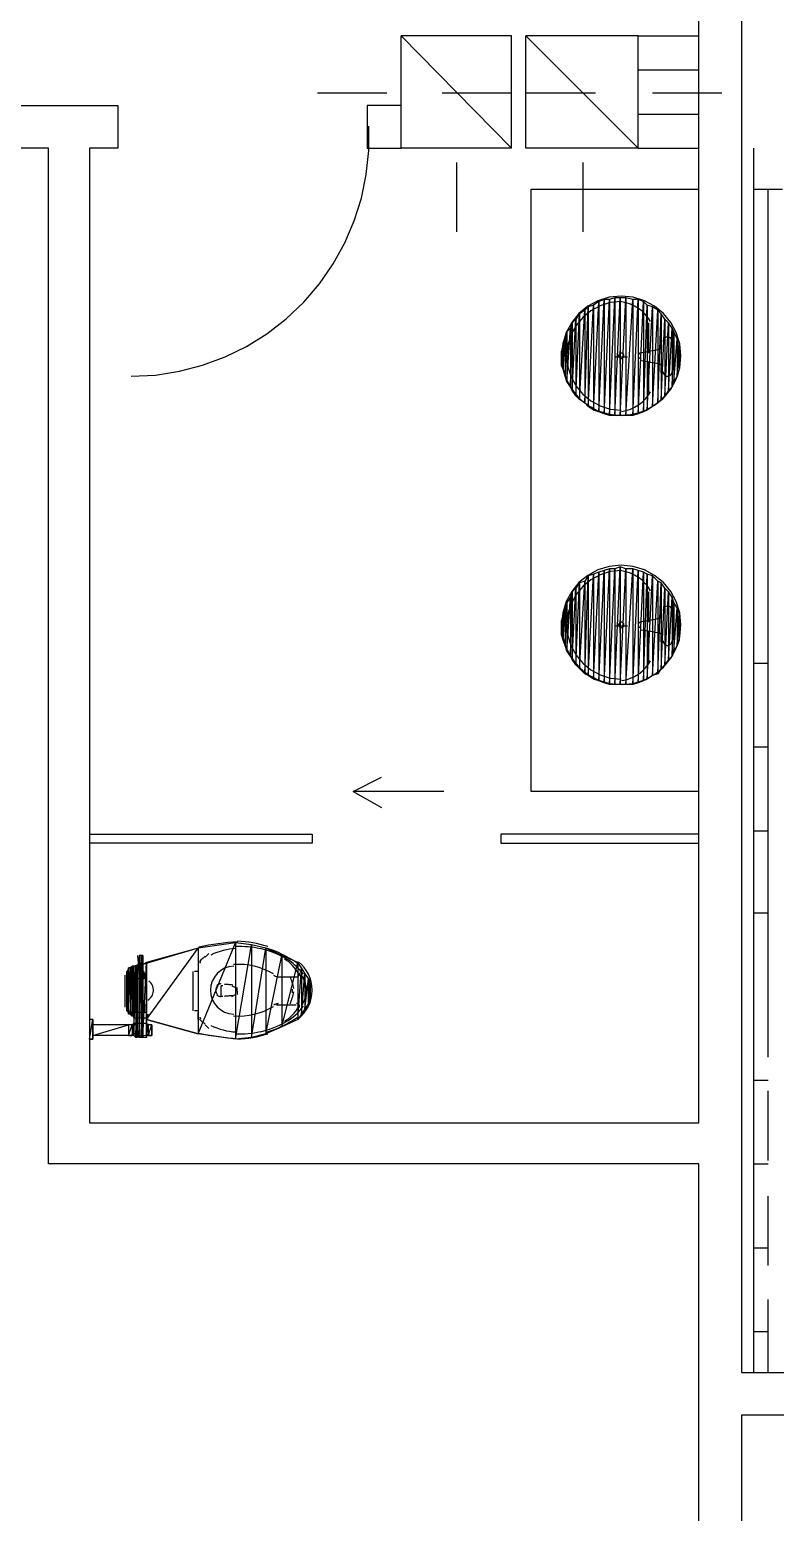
# Model space of a CAD drawing. Header units: metres. Extents: x 0 to 61, y 0 to 90.7.
# Drawn here: x 30.507 to 32.557, y 69.519 to 73.594 of the extents above; entities that cross this region are included whole.
import ezdxf

# ---------------------------------------------------------------- set-up
doc = ezdxf.new("R2010")
doc.units = ezdxf.units.M
doc.layers.add('MURO_REAL', color=7, linetype='Continuous')
doc.layers.add('PUERTA_REAL', color=7, linetype='Continuous')

msp = doc.modelspace()

# ---------------------------------------------------------------- linework, layer by layer
at = {"layer": 'MURO_REAL'}
for p, q in [((32.3461, 70.5894), (32.3461, 73.6849)), ((32.4637, 73.6849), (32.4637, 69.9037)), ((31.8318, 73.5771), (31.5282, 73.5771)), ((31.5282, 73.5771), (31.8318, 73.2686)), ((31.5282, 73.5771), (31.8318, 73.2686)), ((31.5282, 73.2686), (31.5282, 73.5771)), ((31.8318, 73.2686), (31.8318, 73.5771)), ((32.1796, 73.5771), (31.871, 73.5771)), ((31.871, 73.5771), (32.1796, 73.2686)), ((31.871, 73.5771), (32.1796, 73.2686)), ((31.871, 73.2686), (31.871, 73.5771)), ((32.1796, 73.5771), (32.3461, 73.5771)), ((32.1796, 73.2686), (32.1796, 73.5771)), ((32.1796, 73.4841), (32.3461, 73.4841)), ((31.298, 73.4204), (31.489, 73.4204)), ((31.6408, 73.4204), (31.8318, 73.4204)), ((31.68, 73.4204), (31.68, 73.4204)), ((31.68, 73.4204), (31.68, 73.4204)), ((31.871, 73.4204), (32.062, 73.4204)), ((32.0278, 73.4204), (32.0278, 73.4204)), ((32.0278, 73.4204), (32.0278, 73.4204)), ((32.2188, 73.4204), (32.4098, 73.4204)), ((30.48, 73.3861), (30.7494, 73.3861)), ((30.7494, 73.3861), (30.7494, 73.2686)), ((31.5282, 73.3861), (31.4351, 73.3861)), ((31.4351, 73.3861), (31.4351, 73.2686)), ((32.1796, 73.3616), (32.3461, 73.3616)), ((30.5584, 73.2686), (30.48, 73.2686)), ((30.5584, 70.4767), (30.5584, 73.2686)), ((30.7494, 73.2686), (30.671, 73.2686)), ((30.671, 73.2686), (30.671, 70.5894)), ((31.4351, 73.2686), (31.5282, 73.2686)), ((31.8318, 73.2686), (31.5282, 73.2686)), ((32.1796, 73.2686), (31.871, 73.2686)), ((32.1796, 73.2686), (32.3461, 73.2686)), ((32.1796, 73.2686), (32.3461, 73.2686)), ((32.498, 69.9037), (32.498, 73.2686)), ((31.68, 73.2294), (31.68, 73.0384)), ((32.0278, 73.2294), (32.0278, 73.0384)), ((31.8857, 71.5004), (31.8857, 73.1559)), ((31.8857, 73.1559), (32.3461, 73.1559)), ((31.8857, 71.5004), (31.8857, 73.1559)), ((31.8857, 73.1559), (32.3461, 73.1559)), ((32.498, 73.1559), (32.5371, 73.1559)), ((32.498, 73.1559), (32.5371, 73.1559)), ((32.5371, 70.9714), (32.5371, 73.1559)), ((32.5371, 73.1559), (32.5763, 73.1559)), ((32.5371, 73.1559), (32.5763, 73.1559)), ((32.018, 72.578), (32.0327, 72.8229)), ((32.0327, 72.8229), (32.018, 72.8131)), ((32.018, 72.578), (32.0327, 72.8229)), ((32.0327, 72.5682), (32.0424, 72.8326)), ((32.0424, 72.8326), (32.0327, 72.8229)), ((32.0327, 72.5682), (32.0424, 72.8326)), ((32.0327, 72.8229), (32.0327, 72.5682)), ((32.0327, 72.8229), (32.0327, 72.5682)), ((32.0424, 72.5584), (32.0571, 72.8375)), ((32.0571, 72.8375), (32.0424, 72.8326)), ((32.0424, 72.5584), (32.0571, 72.8375)), ((32.0424, 72.8326), (32.0424, 72.5584)), ((32.0424, 72.8326), (32.0424, 72.5584)), ((32.0571, 72.5486), (32.0718, 72.8473)), ((32.0718, 72.8473), (32.0571, 72.8375)), ((32.0571, 72.5486), (32.0718, 72.8473)), ((32.0571, 72.8375), (32.0571, 72.5486)), ((32.0571, 72.8375), (32.0571, 72.5486)), ((32.0718, 72.5437), (32.0865, 72.8522)), ((32.0865, 72.8522), (32.0718, 72.8473)), ((32.0718, 72.5437), (32.0865, 72.8522)), ((32.0718, 72.8473), (32.0718, 72.5437)), ((32.0718, 72.8473), (32.0718, 72.5437)), ((32.0865, 72.8522), (32.0865, 72.5388)), ((32.0865, 72.8522), (32.0865, 72.5388)), ((32.0865, 72.5388), (32.1012, 72.8522)), ((32.1012, 72.8522), (32.0865, 72.8522)), ((32.0865, 72.5388), (32.1012, 72.8522)), ((32.1012, 72.5339), (32.1159, 72.8571)), ((32.1159, 72.8571), (32.1012, 72.8522)), ((32.1012, 72.5339), (32.1159, 72.8571)), ((32.1012, 72.8522), (32.1012, 72.5339)), ((32.1012, 72.8522), (32.1012, 72.5339)), ((32.1159, 72.8571), (32.1159, 72.5339)), ((32.1159, 72.8571), (32.1159, 72.5339)), ((32.1159, 72.5339), (32.1306, 72.8571)), ((32.1306, 72.8571), (32.1159, 72.8571)), ((32.1159, 72.5339), (32.1306, 72.8571)), ((32.1306, 72.8571), (32.1306, 72.5339)), ((32.1306, 72.8571), (32.1306, 72.5339)), ((32.1306, 72.5339), (32.1453, 72.8571)), ((32.1453, 72.8571), (32.1306, 72.8571)), ((32.1306, 72.5339), (32.1453, 72.8571)), ((32.1453, 72.8571), (32.1453, 72.5339)), ((32.1453, 72.8571), (32.1453, 72.5339)), ((32.1649, 72.8522), (32.1453, 72.8571)), ((32.1453, 72.5339), (32.1649, 72.8522)), ((32.1453, 72.5339), (32.1649, 72.8522)), ((32.1649, 72.8522), (32.1649, 72.5339)), ((32.1649, 72.8522), (32.1649, 72.5339)), ((32.1649, 72.5339), (32.1796, 72.8522)), ((32.1796, 72.8522), (32.1649, 72.8522)), ((32.1649, 72.5339), (32.1796, 72.8522)), ((32.1796, 72.8522), (32.1796, 72.5388)), ((32.1796, 72.8522), (32.1796, 72.5388)), ((32.1943, 72.8473), (32.1796, 72.8522)), ((32.1796, 72.5388), (32.1943, 72.8473)), ((32.1796, 72.5388), (32.1943, 72.8473)), ((32.1943, 72.8473), (32.1943, 72.5437)), ((32.1943, 72.8473), (32.1943, 72.5437)), ((32.2041, 72.8375), (32.1943, 72.8473)), ((32.1943, 72.5437), (32.2041, 72.8375)), ((32.1943, 72.5437), (32.2041, 72.8375)), ((32.2041, 72.8375), (32.2041, 72.5486)), ((32.2041, 72.8375), (32.2041, 72.5486)), ((32.2188, 72.8326), (32.2041, 72.8375)), ((32.2041, 72.5486), (32.2188, 72.8326)), ((32.2041, 72.5486), (32.2188, 72.8326)), ((32.2188, 72.8326), (32.2188, 72.5584)), ((32.2188, 72.8326), (32.2188, 72.5584)), ((32.2335, 72.8229), (32.2188, 72.8326)), ((32.2188, 72.5584), (32.2335, 72.8229)), ((32.2188, 72.5584), (32.2335, 72.8229)), ((32.2335, 72.8229), (32.2335, 72.5682)), ((32.2335, 72.8229), (32.2335, 72.5682)), ((32.2433, 72.8131), (32.2335, 72.8229)), ((31.9935, 72.6122), (31.9984, 72.7886)), ((31.9984, 72.7886), (31.9935, 72.7739)), ((31.9935, 72.6122), (31.9984, 72.7886)), ((31.9984, 72.6024), (32.0082, 72.7984)), ((32.0082, 72.7984), (31.9984, 72.7886)), ((31.9984, 72.6024), (32.0082, 72.7984)), ((31.9984, 72.7886), (31.9984, 72.6024)), ((31.9984, 72.7886), (31.9984, 72.6024)), ((32.0082, 72.5878), (32.018, 72.8131)), ((32.018, 72.8131), (32.0082, 72.7984)), ((32.0082, 72.5878), (32.018, 72.8131)), ((32.0082, 72.7984), (32.0082, 72.5878)), ((32.0082, 72.7984), (32.0082, 72.5878)), ((32.018, 72.8131), (32.018, 72.578)), ((32.018, 72.8131), (32.018, 72.578)), ((32.209, 72.7053), (32.209, 72.7886)), ((32.2335, 72.5682), (32.2433, 72.8131)), ((32.2335, 72.5682), (32.2433, 72.8131)), ((32.2433, 72.8131), (32.2433, 72.578)), ((32.2433, 72.8131), (32.2433, 72.578)), ((32.2531, 72.7984), (32.2433, 72.8131)), ((32.2433, 72.578), (32.2531, 72.7984)), ((32.2433, 72.578), (32.2531, 72.7984)), ((32.2531, 72.7984), (32.2531, 72.5878)), ((32.2531, 72.7984), (32.2531, 72.5878)), ((32.2629, 72.7886), (32.2531, 72.7984)), ((32.2531, 72.5878), (32.2629, 72.7886)), ((32.2531, 72.5878), (32.2629, 72.7886)), ((32.2629, 72.7886), (32.2629, 72.6024)), ((32.2629, 72.7886), (32.2629, 72.6024)), ((32.2727, 72.7739), (32.2629, 72.7886)), ((31.9739, 72.6612), (31.9788, 72.7445)), ((31.9788, 72.7445), (31.9739, 72.7347)), ((31.9739, 72.6612), (31.9788, 72.7445)), ((31.9788, 72.6416), (31.9837, 72.7641)), ((31.9837, 72.7641), (31.9788, 72.7445)), ((31.9788, 72.6416), (31.9837, 72.7641)), ((31.9788, 72.7445), (31.9788, 72.6416)), ((31.9788, 72.7445), (31.9788, 72.6416)), ((31.9837, 72.6269), (31.9935, 72.7739)), ((31.9935, 72.7739), (31.9837, 72.7641)), ((31.9837, 72.6269), (31.9935, 72.7739)), ((31.9837, 72.7641), (31.9837, 72.6269)), ((31.9837, 72.7641), (31.9837, 72.6269)), ((31.9935, 72.7739), (31.9935, 72.6122)), ((31.9935, 72.7739), (31.9935, 72.6122)), ((32.2629, 72.6024), (32.2727, 72.7739)), ((32.2629, 72.6024), (32.2727, 72.7739)), ((32.2727, 72.7739), (32.2727, 72.6122)), ((32.2727, 72.7739), (32.2727, 72.6122)), ((32.2775, 72.7641), (32.2727, 72.7739)), ((32.2727, 72.6122), (32.2775, 72.7641)), ((32.2727, 72.6122), (32.2775, 72.7641)), ((32.2775, 72.7641), (32.2775, 72.6269)), ((32.2775, 72.7641), (32.2775, 72.6269)), ((32.2873, 72.7445), (32.2775, 72.7641)), ((32.2775, 72.6269), (32.2873, 72.7445)), ((32.2775, 72.6269), (32.2873, 72.7445)), ((32.2873, 72.7445), (32.2873, 72.6416)), ((32.2873, 72.7445), (32.2873, 72.6416)), ((32.2922, 72.7347), (32.2873, 72.7445)), ((31.969, 72.671), (31.9739, 72.7347)), ((31.9739, 72.7347), (31.969, 72.7102)), ((31.969, 72.671), (31.9739, 72.7347)), ((31.969, 72.7004), (31.969, 72.7102)), ((31.969, 72.7102), (31.969, 72.671)), ((31.969, 72.7102), (31.969, 72.671)), ((31.969, 72.671), (31.969, 72.7004)), ((31.9739, 72.7347), (31.9739, 72.6612)), ((31.9739, 72.7347), (31.9739, 72.6612)), ((32.1306, 72.6759), (32.1306, 72.7102)), ((32.2433, 72.72), (32.2433, 72.7347)), ((32.2873, 72.6416), (32.2922, 72.7347)), ((32.2873, 72.6416), (32.2922, 72.7347)), ((32.2922, 72.7347), (32.2922, 72.6612)), ((32.2922, 72.6612), (32.2922, 72.7347)), ((32.2922, 72.7347), (32.2922, 72.7102)), ((32.2922, 72.671), (32.2922, 72.7102)), ((32.2922, 72.7102), (32.2922, 72.6612)), ((32.2922, 72.671), (32.2922, 72.7102)), ((32.2922, 72.7102), (32.2922, 72.7004)), ((32.2922, 72.7102), (32.2922, 72.6612)), ((32.2922, 72.7004), (32.2922, 72.671)), ((31.9739, 72.6612), (31.969, 72.671)), ((31.9788, 72.6416), (31.9739, 72.6612)), ((32.1159, 72.6955), (32.1502, 72.6955)), ((32.209, 72.5975), (32.209, 72.6808)), ((32.2433, 72.6514), (32.2433, 72.6661)), ((32.2922, 72.6612), (32.2873, 72.6416)), ((32.2922, 72.6955), (32.2922, 72.6955)), ((32.2922, 72.6612), (32.2922, 72.671)), ((31.9837, 72.6269), (31.9788, 72.6416)), ((31.9935, 72.6122), (31.9837, 72.6269)), ((32.2775, 72.6269), (32.2727, 72.6122)), ((32.2873, 72.6416), (32.2775, 72.6269)), ((31.9984, 72.6024), (31.9935, 72.6122)), ((32.0082, 72.5878), (31.9984, 72.6024)), ((32.018, 72.578), (32.0082, 72.5878)), ((32.0327, 72.5682), (32.018, 72.578)), ((32.2433, 72.578), (32.2335, 72.5682)), ((32.2531, 72.5878), (32.2433, 72.578)), ((32.2629, 72.6024), (32.2531, 72.5878)), ((32.2727, 72.6122), (32.2629, 72.6024)), ((32.0424, 72.5584), (32.0327, 72.5682)), ((32.0571, 72.5486), (32.0424, 72.5584)), ((32.0718, 72.5437), (32.0571, 72.5486)), ((32.0865, 72.5388), (32.0718, 72.5437)), ((32.1012, 72.5339), (32.0865, 72.5388)), ((32.1796, 72.5388), (32.1649, 72.5339)), ((32.1943, 72.5437), (32.1796, 72.5388)), ((32.2041, 72.5486), (32.1943, 72.5437)), ((32.2188, 72.5584), (32.2041, 72.5486)), ((32.2335, 72.5682), (32.2188, 72.5584)), ((32.1159, 72.5339), (32.1012, 72.5339)), ((32.1306, 72.5339), (32.1159, 72.5339)), ((32.1453, 72.5339), (32.1306, 72.5339)), ((32.1649, 72.5339), (32.1453, 72.5339)), ((32.0327, 71.8237), (32.0424, 72.0931)), ((32.0424, 72.0931), (32.0327, 72.0784)), ((32.0327, 71.8237), (32.0424, 72.0931)), ((32.0424, 71.8188), (32.0571, 72.098)), ((32.0571, 72.098), (32.0424, 72.0931)), ((32.0424, 71.8188), (32.0571, 72.098)), ((32.0424, 72.0931), (32.0424, 71.8188)), ((32.0424, 72.0931), (32.0424, 71.8188)), ((32.0571, 71.809), (32.0718, 72.1029)), ((32.0718, 72.1029), (32.0571, 72.098)), ((32.0571, 71.809), (32.0718, 72.1029)), ((32.0571, 72.098), (32.0571, 71.809)), ((32.0571, 72.098), (32.0571, 71.809)), ((32.0718, 71.8041), (32.0865, 72.1078)), ((32.0865, 72.1078), (32.0718, 72.1029)), ((32.0718, 71.8041), (32.0865, 72.1078)), ((32.0718, 72.1029), (32.0718, 71.8041)), ((32.0718, 72.1029), (32.0718, 71.8041)), ((32.0865, 71.7992), (32.1012, 72.1126)), ((32.1012, 72.1126), (32.0865, 72.1078)), ((32.0865, 71.7992), (32.1012, 72.1126)), ((32.0865, 72.1078), (32.0865, 71.7992)), ((32.0865, 72.1078), (32.0865, 71.7992)), ((32.1012, 72.1126), (32.1012, 71.7943)), ((32.1012, 72.1126), (32.1012, 71.7943)), ((32.1012, 71.7943), (32.1159, 72.1126)), ((32.1159, 72.1126), (32.1012, 72.1126)), ((32.1012, 71.7943), (32.1159, 72.1126)), ((32.1159, 71.7943), (32.1306, 72.1175)), ((32.1306, 72.1175), (32.1159, 72.1126)), ((32.1159, 71.7943), (32.1306, 72.1175)), ((32.1159, 72.1126), (32.1159, 71.7943)), ((32.1159, 72.1126), (32.1159, 71.7943)), ((32.1306, 72.1175), (32.1306, 71.7943)), ((32.1306, 72.1175), (32.1306, 71.7943)), ((32.1453, 72.1126), (32.1306, 72.1175)), ((32.1306, 71.7943), (32.1453, 72.1126)), ((32.1306, 71.7943), (32.1453, 72.1126)), ((32.1453, 72.1126), (32.1453, 71.7943)), ((32.1453, 72.1126), (32.1453, 71.7943)), ((32.1453, 71.7943), (32.1649, 72.1126)), ((32.1649, 72.1126), (32.1453, 72.1126)), ((32.1453, 71.7943), (32.1649, 72.1126)), ((32.1649, 72.1126), (32.1649, 71.7943)), ((32.1649, 72.1126), (32.1649, 71.7943)), ((32.1796, 72.1078), (32.1649, 72.1126)), ((32.1649, 71.7943), (32.1796, 72.1078)), ((32.1649, 71.7943), (32.1796, 72.1078)), ((32.1796, 72.1078), (32.1796, 71.7992)), ((32.1796, 72.1078), (32.1796, 71.7992)), ((32.1943, 72.1029), (32.1796, 72.1078)), ((32.1796, 71.7992), (32.1943, 72.1029)), ((32.1796, 71.7992), (32.1943, 72.1029)), ((32.1943, 72.1029), (32.1943, 71.8041)), ((32.1943, 72.1029), (32.1943, 71.8041)), ((32.2041, 72.098), (32.1943, 72.1029)), ((32.1943, 71.8041), (32.2041, 72.098)), ((32.1943, 71.8041), (32.2041, 72.098)), ((32.2041, 72.098), (32.2041, 71.809)), ((32.2041, 72.098), (32.2041, 71.809)), ((32.2188, 72.0931), (32.2041, 72.098)), ((32.2041, 71.809), (32.2188, 72.0931)), ((32.2041, 71.809), (32.2188, 72.0931)), ((32.2188, 72.0931), (32.2188, 71.8188)), ((32.2188, 72.0931), (32.2188, 71.8188)), ((32.2335, 72.0784), (32.2188, 72.0931)), ((31.9935, 71.8726), (31.9984, 72.049)), ((31.9984, 72.049), (31.9935, 72.0343)), ((31.9935, 71.8726), (31.9984, 72.049)), ((31.9984, 71.8629), (32.0082, 72.0588)), ((32.0082, 72.0588), (31.9984, 72.049)), ((31.9984, 71.8629), (32.0082, 72.0588)), ((31.9984, 72.049), (31.9984, 71.8629)), ((31.9984, 72.049), (31.9984, 71.8629)), ((32.0082, 71.8482), (32.018, 72.0735)), ((32.018, 72.0735), (32.0082, 72.0588)), ((32.0082, 71.8482), (32.018, 72.0735)), ((32.0082, 72.0588), (32.0082, 71.8482)), ((32.0082, 72.0588), (32.0082, 71.8482)), ((32.018, 71.8384), (32.0327, 72.0784)), ((32.0327, 72.0784), (32.018, 72.0735)), ((32.018, 71.8384), (32.0327, 72.0784)), ((32.018, 72.0735), (32.018, 71.8384)), ((32.018, 72.0735), (32.018, 71.8384)), ((32.0327, 72.0784), (32.0327, 71.8237)), ((32.0327, 72.0784), (32.0327, 71.8237)), ((32.209, 71.9657), (32.209, 72.049)), ((32.2188, 71.8188), (32.2335, 72.0784)), ((32.2188, 71.8188), (32.2335, 72.0784)), ((32.2335, 72.0784), (32.2335, 71.8237)), ((32.2335, 72.0784), (32.2335, 71.8237)), ((32.2433, 72.0735), (32.2335, 72.0784)), ((32.2335, 71.8237), (32.2433, 72.0735)), ((32.2335, 71.8237), (32.2433, 72.0735)), ((32.2433, 72.0735), (32.2433, 71.8384)), ((32.2433, 72.0735), (32.2433, 71.8384)), ((32.2531, 72.0588), (32.2433, 72.0735)), ((32.2433, 71.8384), (32.2531, 72.0588)), ((32.2433, 71.8384), (32.2531, 72.0588)), ((32.2531, 72.0588), (32.2531, 71.8482)), ((32.2531, 72.0588), (32.2531, 71.8482)), ((32.2629, 72.049), (32.2531, 72.0588)), ((32.2531, 71.8482), (32.2629, 72.049)), ((32.2531, 71.8482), (32.2629, 72.049)), ((32.2629, 72.049), (32.2629, 71.8629)), ((32.2629, 72.049), (32.2629, 71.8629)), ((32.2727, 72.0343), (32.2629, 72.049)), ((31.9788, 71.902), (31.9837, 72.0196)), ((31.9837, 72.0196), (31.9788, 72.0049)), ((31.9788, 71.902), (31.9837, 72.0196)), ((31.9837, 71.8873), (31.9935, 72.0343)), ((31.9935, 72.0343), (31.9837, 72.0196)), ((31.9837, 71.8873), (31.9935, 72.0343)), ((31.9837, 72.0196), (31.9837, 71.8873)), ((31.9837, 72.0196), (31.9837, 71.8873)), ((31.9935, 72.0343), (31.9935, 71.8726)), ((31.9935, 72.0343), (31.9935, 71.8726)), ((32.2629, 71.8629), (32.2727, 72.0343)), ((32.2629, 71.8629), (32.2727, 72.0343)), ((32.2727, 72.0343), (32.2727, 71.8726)), ((32.2727, 72.0343), (32.2727, 71.8726)), ((32.2775, 72.0196), (32.2727, 72.0343)), ((32.2727, 71.8726), (32.2775, 72.0196)), ((32.2727, 71.8726), (32.2775, 72.0196)), ((32.2775, 72.0196), (32.2775, 71.8873)), ((32.2775, 72.0196), (32.2775, 71.8873)), ((32.2873, 72.0049), (32.2775, 72.0196)), ((31.969, 71.9314), (31.9739, 71.9902)), ((31.9739, 71.9902), (31.969, 71.9706)), ((31.969, 71.9314), (31.9739, 71.9902)), ((31.969, 71.9608), (31.969, 71.9706)), ((31.969, 71.9706), (31.969, 71.9314)), ((31.969, 71.9706), (31.969, 71.9314)), ((31.9739, 71.9167), (31.9788, 72.0049)), ((31.9788, 72.0049), (31.9739, 71.9902)), ((31.9739, 71.9167), (31.9788, 72.0049)), ((31.9739, 71.9902), (31.9739, 71.9167)), ((31.9739, 71.9902), (31.9739, 71.9167)), ((31.9788, 72.0049), (31.9788, 71.902)), ((31.9788, 72.0049), (31.9788, 71.902)), ((32.1306, 71.9363), (32.1306, 71.9706)), ((32.2433, 71.9804), (32.2433, 71.9951)), ((32.2775, 71.8873), (32.2873, 72.0049)), ((32.2775, 71.8873), (32.2873, 72.0049)), ((32.2873, 72.0049), (32.2873, 71.902)), ((32.2873, 72.0049), (32.2873, 71.902)), ((32.2922, 71.9902), (32.2873, 72.0049)), ((32.2873, 71.902), (32.2922, 71.9902)), ((32.2873, 71.902), (32.2922, 71.9902)), ((32.2922, 71.9902), (32.2922, 71.9167)), ((32.2922, 71.9167), (32.2922, 71.9902)), ((32.2922, 71.9902), (32.2922, 71.9706)), ((32.2922, 71.9314), (32.2922, 71.9706)), ((32.2922, 71.9706), (32.2922, 71.9167)), ((32.2922, 71.9314), (32.2922, 71.9706)), ((32.2922, 71.9706), (32.2922, 71.9608)), ((32.2922, 71.9706), (32.2922, 71.9167)), ((31.969, 71.9314), (31.969, 71.9608)), ((31.9739, 71.9167), (31.969, 71.9314)), ((32.1159, 71.9559), (32.1502, 71.9559)), ((32.209, 71.858), (32.209, 71.9412)), ((32.2433, 71.9118), (32.2433, 71.9265)), ((32.2922, 71.9608), (32.2922, 71.9314)), ((32.2922, 71.9559), (32.2922, 71.9559)), ((32.2922, 71.9167), (32.2922, 71.9314)), ((31.9788, 71.902), (31.9739, 71.9167)), ((31.9837, 71.8873), (31.9788, 71.902)), ((31.9935, 71.8726), (31.9837, 71.8873)), ((32.2775, 71.8873), (32.2727, 71.8726)), ((32.2873, 71.902), (32.2775, 71.8873)), ((32.2922, 71.9167), (32.2873, 71.902)), ((31.9984, 71.8629), (31.9935, 71.8726)), ((32.0082, 71.8482), (31.9984, 71.8629)), ((32.018, 71.8384), (32.0082, 71.8482)), ((32.2531, 71.8482), (32.2433, 71.8384)), ((32.2629, 71.8629), (32.2531, 71.8482)), ((32.2727, 71.8726), (32.2629, 71.8629)), ((32.498, 71.8531), (32.5371, 71.8531)), ((32.498, 71.8531), (32.5371, 71.8531)), ((32.0327, 71.8237), (32.018, 71.8384)), ((32.0424, 71.8188), (32.0327, 71.8237)), ((32.0571, 71.809), (32.0424, 71.8188)), ((32.0718, 71.8041), (32.0571, 71.809)), ((32.0865, 71.7992), (32.0718, 71.8041)), ((32.1943, 71.8041), (32.1796, 71.7992)), ((32.2041, 71.809), (32.1943, 71.8041)), ((32.2188, 71.8188), (32.2041, 71.809)), ((32.2335, 71.8237), (32.2188, 71.8188)), ((32.2433, 71.8384), (32.2335, 71.8237)), ((32.1012, 71.7943), (32.0865, 71.7992)), ((32.1159, 71.7943), (32.1012, 71.7943)), ((32.1306, 71.7943), (32.1159, 71.7943)), ((32.1453, 71.7943), (32.1306, 71.7943)), ((32.1649, 71.7943), (32.1453, 71.7943)), ((32.1796, 71.7992), (32.1649, 71.7943)), ((32.498, 71.6229), (32.5371, 71.6229)), ((32.498, 71.6229), (32.5371, 71.6229)), ((31.3959, 71.5004), (31.4743, 71.5396)), ((31.6457, 71.5004), (31.3959, 71.5004)), ((31.3959, 71.5004), (31.4743, 71.4563)), ((32.3461, 71.5004), (31.8857, 71.5004)), ((32.3461, 71.5004), (31.8857, 71.5004)), ((30.671, 71.3829), (31.2833, 71.3829)), ((31.2833, 71.3584), (30.671, 71.3584)), ((31.2833, 71.3829), (31.2833, 71.3584)), ((32.3461, 71.3829), (31.8024, 71.3829)), ((31.8024, 71.3829), (31.8024, 71.3584)), ((31.8024, 71.3584), (32.3461, 71.3584)), ((32.498, 71.3926), (32.5371, 71.3926)), ((32.498, 71.3926), (32.5371, 71.3926)), ((32.498, 71.1673), (32.5371, 71.1673)), ((32.498, 71.1673), (32.5371, 71.1673)), ((30.9698, 70.8343), (31.0727, 71.0841)), ((31.0727, 71.0841), (30.9698, 71.0694)), ((30.9698, 70.8343), (31.0727, 71.0841)), ((31.0727, 71.0841), (31.0727, 70.8196)), ((31.0727, 71.0841), (31.0727, 70.8196)), ((31.1167, 71.0792), (31.0727, 71.0841)), ((31.0727, 70.8196), (31.1167, 71.0792)), ((31.0727, 70.8196), (31.1167, 71.0792)), ((31.1167, 71.0792), (31.1167, 70.8245)), ((31.1167, 71.0792), (31.1167, 70.8245)), ((31.1559, 71.0694), (31.1167, 71.0792)), ((30.8033, 71.0498), (30.8082, 71.0008)), ((30.8082, 71.0498), (30.8082, 70.8245)), ((30.8082, 70.8245), (30.8131, 71.0498)), ((30.8131, 71.0498), (30.8082, 71.0498)), ((30.8082, 70.8245), (30.8131, 71.0498)), ((30.818, 71.0498), (30.8082, 71.0498)), ((30.8131, 71.0498), (30.8131, 70.8245)), ((30.8131, 71.0498), (30.8131, 70.8245)), ((30.8131, 70.8245), (30.818, 71.0498)), ((30.818, 71.0498), (30.8131, 71.0498)), ((30.8131, 70.8245), (30.818, 71.0498)), ((30.9698, 71.0694), (30.818, 71.0253)), ((30.818, 71.0498), (30.818, 70.8245)), ((30.818, 71.0008), (30.818, 71.0498)), ((30.818, 70.8245), (30.8278, 71.0302)), ((30.8278, 71.0302), (30.818, 71.0253)), ((30.818, 70.8245), (30.8278, 71.0302)), ((30.8278, 70.8735), (30.9698, 71.0694)), ((30.9698, 71.0694), (30.8278, 71.0302)), ((30.8278, 70.8735), (30.9698, 71.0694)), ((30.8278, 71.0302), (30.8278, 70.8245)), ((30.8278, 71.0302), (30.8278, 70.8245)), ((30.8278, 70.8294), (30.8278, 71.0302)), ((30.8278, 70.8245), (30.8278, 71.0302)), ((30.8278, 71.0302), (30.8278, 70.8245)), ((30.8278, 71.0302), (30.8278, 70.8735)), ((30.9698, 71.0694), (30.9698, 70.8343)), ((30.9698, 71.0694), (30.9698, 70.8343)), ((30.9698, 71.0302), (30.9698, 71.0106)), ((30.9992, 71.0547), (30.9894, 71.0449)), ((31.1167, 70.8245), (31.1559, 71.0694)), ((31.1167, 70.8245), (31.1559, 71.0694)), ((31.1559, 71.0694), (31.1559, 70.8343)), ((31.1559, 71.0694), (31.1559, 70.8343)), ((31.2, 71.0498), (31.1559, 71.0694)), ((31.1559, 70.8343), (31.2, 71.0498)), ((31.1559, 70.8343), (31.2, 71.0498)), ((31.2, 71.0498), (31.2, 70.8539)), ((31.2, 71.0498), (31.2, 70.8539)), ((31.2441, 71.0302), (31.2, 71.0498)), ((31.2, 70.8539), (31.2441, 71.0302)), ((31.2, 70.8539), (31.2441, 71.0302)), ((31.2441, 71.0302), (31.2441, 70.8735)), ((31.2441, 71.0302), (31.2441, 70.8735)), ((31.2539, 71.0155), (31.2441, 71.0302)), ((30.769, 70.9959), (30.769, 70.9078)), ((30.7739, 70.898), (30.7788, 71.0106)), ((30.7788, 71.0106), (30.7739, 71.0057)), ((30.7739, 70.898), (30.7788, 71.0106)), ((30.7739, 70.9029), (30.7739, 71.0057)), ((30.7739, 71.0057), (30.7739, 71.0008)), ((30.7739, 70.9029), (30.7739, 71.0057)), ((30.7739, 71.0057), (30.7739, 70.898)), ((30.7739, 71.0057), (30.7739, 70.898)), ((30.7739, 70.898), (30.7739, 71.0057)), ((30.7739, 70.898), (30.7739, 71.0057)), ((30.7739, 71.0057), (30.7739, 70.898)), ((30.7739, 71.0057), (30.7739, 70.898)), ((30.7739, 71.0008), (30.7739, 70.9029)), ((30.7788, 70.8931), (30.7788, 71.0155)), ((30.7788, 71.0155), (30.7788, 71.0106)), ((30.7788, 70.8931), (30.7788, 71.0155)), ((30.7788, 71.0155), (30.7788, 70.8882)), ((30.7788, 71.0155), (30.7788, 70.8882)), ((30.7788, 70.8882), (30.7837, 71.0155)), ((30.7837, 71.0155), (30.7788, 71.0155)), ((30.7788, 70.8882), (30.7837, 71.0155)), ((30.7788, 71.0106), (30.7788, 70.8931)), ((30.7788, 71.0106), (30.7788, 70.8931)), ((30.7837, 70.8882), (30.7886, 71.0204)), ((30.7886, 71.0204), (30.7837, 71.0155)), ((30.7837, 70.8882), (30.7886, 71.0204)), ((30.7837, 71.0155), (30.7837, 70.8882)), ((30.7837, 71.0155), (30.7837, 70.8882)), ((30.7886, 71.0204), (30.7886, 70.8833)), ((30.7886, 71.0204), (30.7886, 70.8833)), ((30.7886, 70.8833), (30.7935, 71.0204)), ((30.7935, 71.0204), (30.7886, 71.0204)), ((30.7886, 70.8833), (30.7935, 71.0204)), ((30.7886, 71.0155), (30.7886, 71.0155)), ((30.7935, 71.0204), (30.7935, 70.8833)), ((30.7935, 70.8784), (30.7935, 71.0204)), ((30.7935, 71.0204), (30.7935, 70.8784)), ((30.7935, 71.0204), (30.7935, 71.0204)), ((30.7935, 71.0204), (30.7935, 70.8784)), ((30.7935, 70.8784), (30.7935, 71.0204)), ((30.7935, 71.0204), (30.7935, 70.8294)), ((30.7935, 70.8294), (30.7984, 71.0204)), ((30.7984, 71.0204), (30.7935, 71.0204)), ((30.7935, 70.8294), (30.7984, 71.0204)), ((30.7984, 70.8245), (30.8033, 71.0253)), ((30.8033, 71.0253), (30.7984, 71.0204)), ((30.7984, 70.8245), (30.8033, 71.0253)), ((30.7984, 71.0204), (30.7984, 70.8245)), ((30.7984, 71.0204), (30.7984, 70.8245)), ((30.8229, 71.0008), (30.7984, 71.0008)), ((30.7984, 71.0008), (30.7984, 70.9861)), ((30.8033, 71.0253), (30.8033, 70.8245)), ((30.8033, 71.0253), (30.8033, 70.8245)), ((30.8033, 70.8245), (30.8033, 71.0253)), ((30.8033, 70.8245), (30.8033, 71.0253)), ((30.8033, 71.0253), (30.8033, 70.8245)), ((30.818, 71.0008), (30.8082, 71.0008)), ((30.818, 70.8245), (30.818, 71.0253)), ((30.818, 71.0253), (30.818, 70.8245)), ((30.818, 71.0253), (30.818, 71.0253)), ((30.818, 71.0253), (30.818, 70.8245)), ((30.818, 70.8245), (30.818, 71.0253)), ((30.818, 71.0253), (30.818, 70.8245)), ((30.8229, 70.9861), (30.8229, 71.0008)), ((30.9551, 71.0057), (30.9551, 70.9518)), ((30.9698, 71.0057), (30.96, 71.0057)), ((31.1853, 70.991), (31.2392, 70.991)), ((31.2441, 70.8735), (31.2539, 71.0155)), ((31.2441, 70.8735), (31.2539, 71.0155)), ((31.2539, 71.0155), (31.2539, 70.8882)), ((31.2539, 71.0155), (31.2539, 70.8882)), ((31.2637, 71.0008), (31.2539, 71.0155)), ((31.2539, 70.8882), (31.2637, 71.0008)), ((31.2539, 70.8882), (31.2637, 71.0008)), ((31.2637, 71.0008), (31.2637, 70.9029)), ((31.2637, 71.0008), (31.2637, 70.9029)), ((31.2735, 70.9861), (31.2637, 71.0008)), ((30.7935, 70.9812), (30.7935, 70.9861)), ((30.7935, 70.9861), (30.8278, 70.9861)), ((30.7935, 70.9763), (30.7935, 70.9812)), ((30.8278, 70.9861), (30.8278, 70.9812)), ((30.8278, 70.9812), (30.8278, 70.9812)), ((30.8278, 70.9812), (30.8278, 70.9763)), ((30.9551, 70.9518), (30.9551, 70.898)), ((31.0384, 70.9665), (31.0335, 70.9665)), ((31.0335, 70.9371), (31.0335, 70.9665)), ((31.0629, 70.9665), (31.0727, 70.9616)), ((31.0776, 70.9518), (31.0776, 70.9616)), ((31.0776, 70.9518), (31.0776, 70.942)), ((31.2294, 70.9469), (31.2294, 70.9567)), ((31.2637, 70.9029), (31.2735, 70.9861)), ((31.2637, 70.9029), (31.2735, 70.9861)), ((31.2735, 70.9861), (31.2735, 70.9176)), ((31.2735, 70.9176), (31.2735, 70.9861)), ((31.2735, 70.9861), (31.2784, 70.9714)), ((31.2784, 70.9714), (31.2735, 70.9176)), ((31.2784, 70.9714), (31.2735, 70.9176)), ((31.2784, 70.9322), (31.2784, 70.9714)), ((31.2784, 70.9322), (31.2784, 70.9714)), ((31.2784, 70.9714), (31.2784, 70.9518)), ((31.2784, 70.9518), (31.2784, 70.9322)), ((32.5371, 70.7706), (32.5371, 70.9714)), ((30.7984, 70.9127), (30.7984, 70.9273)), ((30.7984, 70.8931), (30.7984, 70.9127)), ((30.8278, 70.9127), (30.8229, 70.9127)), ((30.8229, 70.9127), (30.8229, 70.8931)), ((30.8278, 70.9273), (30.8278, 70.9127)), ((31.0384, 70.9371), (31.0335, 70.9371)), ((31.0629, 70.9371), (31.0727, 70.942)), ((31.2392, 70.9127), (31.1853, 70.9127)), ((31.2735, 70.9176), (31.2637, 70.9029)), ((31.2735, 70.9176), (31.2784, 70.9322)), ((30.671, 70.8735), (30.671, 70.8196)), ((30.671, 70.8196), (30.6808, 70.8735)), ((30.6808, 70.8735), (30.671, 70.8735)), ((30.671, 70.8196), (30.6808, 70.8735)), ((30.6808, 70.8735), (30.671, 70.8735)), ((30.671, 70.8735), (30.671, 70.8196)), ((30.6808, 70.8735), (30.6808, 70.8196)), ((30.6808, 70.8196), (30.6808, 70.8686)), ((30.7739, 70.898), (30.7739, 70.9029)), ((30.7788, 70.8931), (30.7739, 70.898)), ((30.7788, 70.8882), (30.7788, 70.8931)), ((30.7837, 70.8882), (30.7788, 70.8882)), ((30.7886, 70.8833), (30.7837, 70.8882)), ((30.7886, 70.8882), (30.7886, 70.8882)), ((30.7935, 70.8833), (30.7886, 70.8833)), ((30.8278, 70.8931), (30.7935, 70.8931)), ((30.7935, 70.8882), (30.7935, 70.8784)), ((30.7935, 70.8784), (30.8327, 70.8784)), ((30.7935, 70.8784), (30.7935, 70.8637)), ((30.8278, 70.8882), (30.8278, 70.8882)), ((30.8278, 70.8637), (30.8278, 70.8784)), ((30.9698, 70.8343), (30.8278, 70.8735)), ((30.8278, 70.8735), (30.9698, 70.8343)), ((30.8327, 70.8784), (30.8327, 70.8882)), ((30.9698, 70.898), (30.96, 70.898)), ((30.9698, 70.8735), (30.9698, 70.8931)), ((31.2441, 70.8735), (31.2, 70.8539)), ((31.2539, 70.8882), (31.2441, 70.8735)), ((31.2637, 70.9029), (31.2539, 70.8882)), ((30.6808, 70.8588), (30.6808, 70.8294)), ((30.6808, 70.8294), (30.7788, 70.8588)), ((30.7788, 70.8588), (30.6808, 70.8588)), ((30.6808, 70.8294), (30.7788, 70.8588)), ((30.7788, 70.8588), (30.6808, 70.8588)), ((30.7788, 70.8294), (30.6808, 70.8294)), ((30.7788, 70.8294), (30.6808, 70.8294)), ((30.7788, 70.8588), (30.7788, 70.8294)), ((30.7788, 70.8588), (30.7788, 70.8294)), ((30.7788, 70.8294), (30.7886, 70.8588)), ((30.7886, 70.8588), (30.7788, 70.8588)), ((30.7788, 70.8294), (30.7886, 70.8588)), ((30.7886, 70.8588), (30.7788, 70.8588)), ((30.7788, 70.8588), (30.7788, 70.8294)), ((30.7886, 70.8294), (30.7788, 70.8294)), ((30.7788, 70.8294), (30.7886, 70.8294)), ((30.7886, 70.8294), (30.7935, 70.8637)), ((30.7935, 70.8637), (30.7886, 70.8588)), ((30.7886, 70.8294), (30.7935, 70.8637)), ((30.7886, 70.8588), (30.7886, 70.8294)), ((30.7886, 70.8588), (30.7886, 70.8294)), ((30.7935, 70.8294), (30.7886, 70.8294)), ((30.7935, 70.8637), (30.7935, 70.8294)), ((30.7935, 70.8637), (30.8278, 70.8637)), ((30.7984, 70.8245), (30.7935, 70.8294)), ((30.8278, 70.8637), (30.8278, 70.8294)), ((30.8327, 70.8588), (30.8278, 70.8637)), ((30.8278, 70.8294), (30.8327, 70.8588)), ((30.8278, 70.8294), (30.8327, 70.8588)), ((30.8278, 70.8245), (30.8278, 70.8294)), ((30.8327, 70.8294), (30.8278, 70.8294)), ((30.8327, 70.8588), (30.8327, 70.8294)), ((30.8327, 70.8588), (30.8327, 70.8294)), ((30.8327, 70.8294), (30.8424, 70.8588)), ((30.8424, 70.8588), (30.8327, 70.8588)), ((30.8327, 70.8294), (30.8424, 70.8588)), ((30.8424, 70.8588), (30.8327, 70.8588)), ((30.8424, 70.8294), (30.8327, 70.8294)), ((30.8327, 70.8294), (30.8424, 70.8294)), ((30.8424, 70.8588), (30.8424, 70.8294)), ((30.8424, 70.8294), (30.8424, 70.8588)), ((31.0727, 70.8196), (30.9698, 70.8343)), ((30.9894, 70.8588), (30.9992, 70.849)), ((31.1559, 70.8343), (31.1167, 70.8245)), ((31.2, 70.8539), (31.1559, 70.8343)), ((30.6808, 70.8196), (30.671, 70.8196)), ((30.671, 70.8196), (30.6808, 70.8196)), ((30.8033, 70.8245), (30.7984, 70.8245)), ((30.8131, 70.8245), (30.8082, 70.8245)), ((30.818, 70.8245), (30.8131, 70.8245)), ((30.8278, 70.8245), (30.818, 70.8245)), ((31.1167, 70.8245), (31.0727, 70.8196)), ((32.498, 70.7069), (32.5371, 70.7069)), ((32.498, 70.7069), (32.5371, 70.7069)), ((32.5371, 70.4865), (32.5371, 70.6776)), ((30.671, 70.5894), (32.3461, 70.5894)), ((32.3461, 70.4767), (30.5584, 70.4767)), ((32.3461, 68.6792), (32.3461, 70.4767)), ((32.498, 70.4767), (32.5371, 70.4767)), ((32.498, 70.4767), (32.5371, 70.4767)), ((32.5371, 70.1975), (32.5371, 70.3886)), ((32.498, 70.2465), (32.5371, 70.2465)), ((32.498, 70.2465), (32.5371, 70.2465)), ((32.5371, 69.9037), (32.5371, 70.1045)), ((32.498, 70.0163), (32.5371, 70.0163)), ((32.4637, 69.9037), (33.649, 69.9037)), ((33.649, 69.7861), (32.4637, 69.7861)), ((32.4637, 69.7861), (32.4637, 68.6792))]:
    msp.add_line(p, q, dxfattribs=at)
at = {"layer": 'PUERTA_REAL'}
for points in [[(31.2602, 72.8452), (31.3037, 72.8959), (31.3415, 72.9504), (31.3735, 73.0082), (31.3994, 73.0687), (31.4191, 73.1315), (31.4324, 73.1962), (31.4392, 73.2622), (31.4391, 73.329)], [(30.7861, 72.6416), (30.8529, 72.645), (30.9185, 72.6552), (30.9823, 72.6718), (31.0441, 72.6947), (31.1032, 72.7237), (31.1592, 72.7585), (31.2117, 72.7991), (31.2602, 72.8452)], [(32.1331, 72.862), (32.1, 72.8587), (32.0692, 72.8491), (32.0413, 72.834), (32.017, 72.814), (31.997, 72.7897), (31.9819, 72.7618), (31.9723, 72.731), (31.969, 72.698)], [(32.1331, 72.8473), (32.103, 72.8443), (32.0749, 72.8356), (32.0495, 72.8218), (32.0274, 72.8036), (32.0092, 72.7815), (31.9954, 72.7561), (31.9867, 72.7281), (31.9837, 72.698)], [(32.2971, 72.698), (32.2938, 72.731), (32.2842, 72.7618), (32.2691, 72.7897), (32.2491, 72.814), (32.2248, 72.834), (32.1969, 72.8491), (32.1661, 72.8587), (32.1331, 72.862)], [(32.214, 72.7918), (32.2071, 72.8024), (32.1992, 72.8121), (32.1902, 72.8207), (32.1803, 72.8283), (32.1697, 72.8347), (32.1584, 72.8398), (32.1465, 72.8437), (32.1341, 72.8462)], [(32.259, 72.7493), (32.2567, 72.7488), (32.2547, 72.748), (32.2528, 72.7468), (32.2513, 72.7453), (32.25, 72.7435), (32.249, 72.7416), (32.2484, 72.7394), (32.2482, 72.7371)], [(32.2723, 72.74), (32.2716, 72.7421), (32.2705, 72.7441), (32.2691, 72.7458), (32.2674, 72.7472), (32.2655, 72.7483), (32.2635, 72.749), (32.2613, 72.7494), (32.259, 72.7493)], [(32.2735, 72.6523), (32.2753, 72.6637), (32.2765, 72.6751), (32.2773, 72.6865), (32.2776, 72.698), (32.2773, 72.7094), (32.2765, 72.7209), (32.2753, 72.7323), (32.2735, 72.7436)], [(32.1331, 72.7053), (32.1316, 72.7052), (32.1302, 72.7047), (32.129, 72.7041), (32.1279, 72.7032), (32.127, 72.7021), (32.1263, 72.7008), (32.1259, 72.6994), (32.1257, 72.698)], [(32.1404, 72.698), (32.1403, 72.6994), (32.1398, 72.7008), (32.1392, 72.7021), (32.1383, 72.7032), (32.1372, 72.7041), (32.1359, 72.7047), (32.1345, 72.7052), (32.1331, 72.7053)], [(32.1807, 72.7018), (32.1802, 72.7009), (32.1799, 72.6999), (32.1797, 72.699), (32.1796, 72.698), (32.1797, 72.697), (32.1799, 72.696), (32.1802, 72.695), (32.1807, 72.6941)], [(32.1875, 72.7053), (32.1865, 72.7053), (32.1855, 72.7052), (32.1845, 72.7049), (32.1836, 72.7045), (32.1827, 72.704), (32.182, 72.7034), (32.1813, 72.7026), (32.1807, 72.7018)], [(32.1865, 72.7073), (32.1933, 72.7081), (32.2, 72.709), (32.2068, 72.71), (32.2135, 72.7112), (32.2201, 72.7125), (32.2268, 72.7138), (32.2334, 72.7154), (32.24, 72.717)], [(32.2382, 72.7155), (32.2393, 72.7159), (32.2403, 72.7165), (32.2411, 72.7173), (32.2419, 72.7181), (32.2425, 72.7191), (32.2429, 72.7202), (32.2432, 72.7213), (32.2433, 72.7224)], [(31.969, 72.698), (31.9723, 72.6649), (31.9819, 72.6341), (31.997, 72.6062), (32.017, 72.5819), (32.0413, 72.5619), (32.0692, 72.5468), (32.1, 72.5372), (32.1331, 72.5339)], [(31.9837, 72.698), (31.9867, 72.6679), (31.9954, 72.6398), (32.0092, 72.6144), (32.0274, 72.5923), (32.0495, 72.5741), (32.0749, 72.5603), (32.103, 72.5516), (32.1331, 72.5486)], [(32.1257, 72.698), (32.1259, 72.6965), (32.1263, 72.6951), (32.127, 72.6939), (32.1279, 72.6928), (32.129, 72.6919), (32.1302, 72.6912), (32.1316, 72.6908), (32.1331, 72.6906)], [(32.1331, 72.5339), (32.1661, 72.5372), (32.1969, 72.5468), (32.2248, 72.5619), (32.2491, 72.5819), (32.2691, 72.6062), (32.2842, 72.6341), (32.2938, 72.6649), (32.2971, 72.698)], [(32.1331, 72.6906), (32.1345, 72.6908), (32.1359, 72.6912), (32.1372, 72.6919), (32.1383, 72.6928), (32.1392, 72.6939), (32.1398, 72.6951), (32.1403, 72.6965), (32.1404, 72.698)], [(32.1807, 72.6941), (32.1813, 72.6933), (32.182, 72.6926), (32.1827, 72.6919), (32.1836, 72.6914), (32.1845, 72.691), (32.1855, 72.6908), (32.1865, 72.6906), (32.1875, 72.6906)], [(32.24, 72.674), (32.2334, 72.6757), (32.2268, 72.6772), (32.2201, 72.6786), (32.2135, 72.6798), (32.2068, 72.681), (32.2, 72.682), (32.1933, 72.6829), (32.1865, 72.6837)], [(32.2433, 72.6686), (32.2432, 72.6697), (32.2429, 72.6709), (32.2425, 72.6719), (32.2419, 72.6729), (32.2411, 72.6737), (32.2403, 72.6745), (32.2393, 72.6751), (32.2382, 72.6755)], [(32.2482, 72.6539), (32.2484, 72.6516), (32.249, 72.6495), (32.25, 72.6475), (32.2513, 72.6457), (32.2528, 72.6442), (32.2547, 72.643), (32.2567, 72.6422), (32.259, 72.6417)], [(32.259, 72.6417), (32.2613, 72.6417), (32.2635, 72.642), (32.2655, 72.6428), (32.2674, 72.6438), (32.2691, 72.6452), (32.2705, 72.6469), (32.2716, 72.6489), (32.2723, 72.651)], [(32.1341, 72.5448), (32.1465, 72.5473), (32.1584, 72.5512), (32.1697, 72.5564), (32.1803, 72.5627), (32.1902, 72.5703), (32.1992, 72.5789), (32.2071, 72.5886), (32.214, 72.5992)], [(32.1331, 72.1224), (32.1, 72.1191), (32.0692, 72.1096), (32.0413, 72.0944), (32.017, 72.0744), (31.997, 72.0501), (31.9819, 72.0222), (31.9723, 71.9914), (31.969, 71.9584)], [(32.1331, 72.1078), (32.103, 72.1047), (32.0749, 72.096), (32.0495, 72.0822), (32.0274, 72.064), (32.0092, 72.0419), (31.9954, 72.0165), (31.9867, 71.9885), (31.9837, 71.9584)], [(32.2971, 71.9584), (32.2938, 71.9914), (32.2842, 72.0222), (32.2691, 72.0501), (32.2491, 72.0744), (32.2248, 72.0944), (32.1969, 72.1096), (32.1661, 72.1191), (32.1331, 72.1224)], [(32.214, 72.0523), (32.2071, 72.0629), (32.1992, 72.0725), (32.1902, 72.0811), (32.1803, 72.0887), (32.1697, 72.0951), (32.1584, 72.1002), (32.1465, 72.1041), (32.1341, 72.1066)], [(32.259, 72.0097), (32.2567, 72.0092), (32.2547, 72.0084), (32.2528, 72.0072), (32.2513, 72.0057), (32.25, 72.0039), (32.249, 72.002), (32.2484, 71.9998), (32.2482, 71.9975)], [(32.2723, 72.0004), (32.2716, 72.0025), (32.2705, 72.0045), (32.2691, 72.0062), (32.2674, 72.0076), (32.2655, 72.0087), (32.2635, 72.0094), (32.2613, 72.0098), (32.259, 72.0097)], [(32.1865, 71.9678), (32.1933, 71.9685), (32.2, 71.9694), (32.2068, 71.9704), (32.2135, 71.9716), (32.2201, 71.9729), (32.2268, 71.9743), (32.2334, 71.9758), (32.24, 71.9774)], [(32.2382, 71.9759), (32.2393, 71.9763), (32.2403, 71.9769), (32.2411, 71.9777), (32.2419, 71.9785), (32.2425, 71.9795), (32.2429, 71.9806), (32.2432, 71.9817), (32.2433, 71.9829)], [(32.2735, 71.9127), (32.2753, 71.9241), (32.2765, 71.9355), (32.2773, 71.9469), (32.2776, 71.9584), (32.2773, 71.9698), (32.2765, 71.9813), (32.2753, 71.9927), (32.2735, 72.004)], [(31.969, 71.9584), (31.9723, 71.9253), (31.9819, 71.8945), (31.997, 71.8666), (32.017, 71.8423), (32.0413, 71.8223), (32.0692, 71.8072), (32.1, 71.7976), (32.1331, 71.7943)], [(31.9837, 71.9584), (31.9867, 71.9283), (31.9954, 71.9002), (32.0092, 71.8748), (32.0274, 71.8527), (32.0495, 71.8345), (32.0749, 71.8207), (32.103, 71.812), (32.1331, 71.809)], [(32.1331, 71.9657), (32.1316, 71.9656), (32.1302, 71.9651), (32.129, 71.9645), (32.1279, 71.9636), (32.127, 71.9625), (32.1263, 71.9612), (32.1259, 71.9598), (32.1257, 71.9584)], [(32.1257, 71.9584), (32.1259, 71.9569), (32.1263, 71.9555), (32.127, 71.9543), (32.1279, 71.9532), (32.129, 71.9523), (32.1302, 71.9516), (32.1316, 71.9512), (32.1331, 71.951)], [(32.1404, 71.9584), (32.1403, 71.9598), (32.1398, 71.9612), (32.1392, 71.9625), (32.1383, 71.9636), (32.1372, 71.9645), (32.1359, 71.9651), (32.1345, 71.9656), (32.1331, 71.9657)], [(32.1331, 71.7943), (32.1661, 71.7976), (32.1969, 71.8072), (32.2248, 71.8223), (32.2491, 71.8423), (32.2691, 71.8666), (32.2842, 71.8945), (32.2938, 71.9253), (32.2971, 71.9584)], [(32.1331, 71.951), (32.1345, 71.9512), (32.1359, 71.9516), (32.1372, 71.9523), (32.1383, 71.9532), (32.1392, 71.9543), (32.1398, 71.9555), (32.1403, 71.9569), (32.1404, 71.9584)], [(32.1807, 71.9622), (32.1802, 71.9613), (32.1799, 71.9603), (32.1797, 71.9594), (32.1796, 71.9584), (32.1797, 71.9574), (32.1799, 71.9564), (32.1802, 71.9554), (32.1807, 71.9545)], [(32.1875, 71.9657), (32.1865, 71.9657), (32.1855, 71.9656), (32.1845, 71.9653), (32.1836, 71.9649), (32.1827, 71.9644), (32.182, 71.9638), (32.1813, 71.963), (32.1807, 71.9622)], [(32.1807, 71.9545), (32.1813, 71.9537), (32.182, 71.953), (32.1827, 71.9523), (32.1836, 71.9518), (32.1845, 71.9514), (32.1855, 71.9512), (32.1865, 71.951), (32.1875, 71.951)], [(32.24, 71.9344), (32.2334, 71.9361), (32.2268, 71.9376), (32.2201, 71.939), (32.2135, 71.9402), (32.2068, 71.9414), (32.2, 71.9424), (32.1933, 71.9433), (32.1865, 71.9441)], [(32.2433, 71.929), (32.2432, 71.9301), (32.2429, 71.9313), (32.2425, 71.9323), (32.2419, 71.9333), (32.2411, 71.9342), (32.2403, 71.9349), (32.2393, 71.9355), (32.2382, 71.936)], [(32.2482, 71.9143), (32.2484, 71.912), (32.249, 71.9099), (32.25, 71.9079), (32.2513, 71.9061), (32.2528, 71.9046), (32.2547, 71.9035), (32.2567, 71.9026), (32.259, 71.9021)], [(32.259, 71.9021), (32.2613, 71.9021), (32.2635, 71.9024), (32.2655, 71.9032), (32.2674, 71.9042), (32.2691, 71.9057), (32.2705, 71.9073), (32.2716, 71.9093), (32.2723, 71.9114)], [(32.1341, 71.8052), (32.1465, 71.8077), (32.1584, 71.8116), (32.1697, 71.8168), (32.1803, 71.8232), (32.1902, 71.8307), (32.1992, 71.8393), (32.2071, 71.849), (32.214, 71.8596)], [(31.079, 71.0875), (31.0655, 71.0865), (31.052, 71.0853), (31.0386, 71.0838), (31.0253, 71.082), (31.0119, 71.08), (30.9986, 71.0777), (30.9853, 71.0751), (30.9721, 71.0724)], [(31.1407, 71.068), (31.1325, 71.0698), (31.1242, 71.0712), (31.1158, 71.0724), (31.1074, 71.0733), (31.099, 71.0739), (31.0906, 71.0742), (31.0822, 71.0743), (31.0738, 71.074)], [(31.1613, 71.0743), (31.1511, 71.0773), (31.1409, 71.08), (31.1305, 71.0823), (31.1201, 71.0843), (31.1097, 71.0859), (31.0991, 71.0872), (31.0886, 71.0881), (31.078, 71.0887)], [(31.2421, 71.0289), (31.2323, 71.0355), (31.2222, 71.0416), (31.212, 71.0473), (31.2015, 71.0527), (31.1909, 71.0576), (31.18, 71.0621), (31.169, 71.0663), (31.1578, 71.07)], [(30.9898, 71.0477), (30.9877, 71.0461), (30.9856, 71.0444), (30.9836, 71.0427), (30.9816, 71.0409), (30.9797, 71.0391), (30.9778, 71.0373), (30.9759, 71.0354), (30.9741, 71.0334)], [(30.9766, 71.0326), (30.9762, 71.0322), (30.9759, 71.0318), (30.9756, 71.0314), (30.9754, 71.0309), (30.9752, 71.0304), (30.975, 71.0299), (30.9749, 71.0294), (30.9748, 71.0289)], [(31.0748, 71.0691), (31.0657, 71.0684), (31.0567, 71.0672), (31.0477, 71.0656), (31.0389, 71.0635), (31.0302, 71.061), (31.0216, 71.0581), (31.0131, 71.0548), (31.0048, 71.051)], [(31.213, 71.0398), (31.2046, 71.0447), (31.196, 71.0492), (31.1873, 71.0533), (31.1784, 71.0571), (31.1694, 71.0605), (31.1603, 71.0636), (31.151, 71.0663), (31.1416, 71.0686)], [(31.246, 70.9997), (31.2424, 71.0058), (31.2384, 71.0116), (31.2341, 71.0171), (31.2294, 71.0224), (31.2244, 71.0272), (31.219, 71.0318), (31.2134, 71.036), (31.2075, 71.0398)], [(31.2595, 70.9982), (31.2544, 71.0047), (31.249, 71.011), (31.2433, 71.017), (31.2372, 71.0226), (31.2309, 71.0278), (31.2242, 71.0328), (31.2173, 71.0373), (31.2101, 71.0415)], [(31.2833, 70.9547), (31.2826, 70.966), (31.2807, 70.977), (31.2776, 70.9877), (31.2733, 70.9979), (31.2679, 71.0076), (31.2615, 71.0167), (31.2541, 71.025), (31.2457, 71.0326)], [(30.7893, 71.0194), (30.786, 71.018), (30.783, 71.0162), (30.7804, 71.014), (30.7781, 71.0114), (30.7763, 71.0085), (30.775, 71.0053), (30.7742, 71.0019), (30.7739, 70.9984)], [(30.8078, 71.0244), (30.8056, 71.0237), (30.8034, 71.023), (30.8012, 71.0224), (30.799, 71.0217), (30.7969, 71.021), (30.7947, 71.0203), (30.7925, 71.0196), (30.7903, 71.019)], [(30.8107, 71.0058), (30.8104, 71.0055), (30.8102, 71.0051), (30.8099, 71.0047), (30.8097, 71.0043), (30.8095, 71.0039), (30.8093, 71.0034), (30.8091, 71.003), (30.8089, 71.0026)], [(30.8221, 71.0026), (30.8219, 71.003), (30.8218, 71.0034), (30.8216, 71.0039), (30.8213, 71.0043), (30.8211, 71.0047), (30.8209, 71.0051), (30.8206, 71.0055), (30.8203, 71.0058)], [(31.0679, 71.0204), (31.0549, 71.0186), (31.0429, 71.0145), (31.0321, 71.0083), (31.0226, 71.0002), (31.0149, 70.9905), (31.009, 70.9795), (31.0054, 70.9673), (31.0041, 70.9543)], [(31.1774, 70.999), (31.1647, 71.0058), (31.1517, 71.0115), (31.1382, 71.0163), (31.1245, 71.0201), (31.1105, 71.0229), (31.0963, 71.0246), (31.082, 71.0253), (31.0677, 71.0249)], [(31.1774, 70.9957), (31.1789, 70.9948), (31.1804, 70.9939), (31.182, 70.9932), (31.1836, 70.9926), (31.1852, 70.9921), (31.1869, 70.9916), (31.1886, 70.9913), (31.1903, 70.9911)], [(31.2328, 70.9589), (31.2321, 70.9631), (31.2312, 70.9673), (31.2301, 70.9715), (31.229, 70.9756), (31.2277, 70.9797), (31.2262, 70.9837), (31.2247, 70.9877), (31.2229, 70.9916)], [(31.2406, 70.9911), (31.2417, 70.991), (31.2427, 70.9911), (31.2437, 70.9913), (31.2447, 70.9917), (31.2456, 70.9922), (31.2464, 70.9928), (31.2471, 70.9935), (31.2478, 70.9943)], [(31.2478, 70.9943), (31.2483, 70.9952), (31.2487, 70.9962), (31.2489, 70.9972), (31.249, 70.9982), (31.2489, 70.9992), (31.2487, 71.0002), (31.2484, 71.0012), (31.2479, 71.0022)], [(31.2685, 70.9526), (31.2681, 70.9579), (31.2674, 70.9632), (31.2664, 70.9685), (31.2651, 70.9736), (31.2634, 70.9787), (31.2614, 70.9836), (31.2592, 70.9884), (31.2566, 70.9931)], [(30.7964, 70.9797), (30.7933, 70.9771), (30.7907, 70.9742), (30.7884, 70.971), (30.7866, 70.9676), (30.7852, 70.964), (30.7842, 70.9602), (30.7837, 70.9563), (30.7837, 70.9523)], [(30.7837, 70.9523), (30.7842, 70.9484), (30.7852, 70.9446), (30.7866, 70.9409), (30.7884, 70.9375), (30.7907, 70.9343), (30.7933, 70.9314), (30.7963, 70.9289), (30.7996, 70.9267)], [(30.8314, 70.9267), (30.8347, 70.9289), (30.8377, 70.9314), (30.8403, 70.9343), (30.8426, 70.9375), (30.8444, 70.9409), (30.8458, 70.9446), (30.8468, 70.9484), (30.8473, 70.9523)], [(30.8473, 70.9523), (30.8473, 70.9563), (30.8468, 70.9602), (30.8458, 70.964), (30.8444, 70.9676), (30.8426, 70.971), (30.8403, 70.9742), (30.8377, 70.9771), (30.8346, 70.9797)], [(31.0041, 70.9543), (31.0054, 70.9413), (31.009, 70.9291), (31.0149, 70.918), (31.0226, 70.9083), (31.0321, 70.9003), (31.0429, 70.894), (31.0549, 70.8899), (31.0679, 70.8882)], [(31.023, 70.9672), (31.022, 70.9658), (31.0212, 70.9643), (31.0205, 70.9627), (31.0199, 70.9611), (31.0194, 70.9594), (31.019, 70.9577), (31.0188, 70.956), (31.0188, 70.9543)], [(31.0188, 70.9543), (31.0188, 70.9525), (31.019, 70.9508), (31.0194, 70.9491), (31.0199, 70.9475), (31.0205, 70.9459), (31.0212, 70.9443), (31.022, 70.9428), (31.023, 70.9413)], [(31.0332, 70.9712), (31.0315, 70.9714), (31.0298, 70.9714), (31.0282, 70.9711), (31.0266, 70.9706), (31.0251, 70.9699), (31.0237, 70.969), (31.0225, 70.9679), (31.0213, 70.9667)], [(31.065, 70.9685), (31.0622, 70.9688), (31.0594, 70.969), (31.0566, 70.9693), (31.0538, 70.9695), (31.0509, 70.9697), (31.0481, 70.9699), (31.0453, 70.9701), (31.0425, 70.9703)], [(31.2229, 70.917), (31.2247, 70.9209), (31.2262, 70.9249), (31.2277, 70.9289), (31.229, 70.933), (31.2301, 70.9371), (31.2312, 70.9413), (31.2321, 70.9455), (31.2328, 70.9497)], [(31.2457, 70.876), (31.2541, 70.8835), (31.2615, 70.8919), (31.2679, 70.901), (31.2733, 70.9107), (31.2776, 70.9209), (31.2807, 70.9316), (31.2826, 70.9426), (31.2833, 70.9539)], [(31.2566, 70.9154), (31.2592, 70.9201), (31.2614, 70.925), (31.2634, 70.9299), (31.2651, 70.935), (31.2664, 70.9401), (31.2674, 70.9453), (31.2681, 70.9506), (31.2685, 70.956)], [(30.7739, 70.9102), (30.7742, 70.9067), (30.775, 70.9033), (30.7763, 70.9001), (30.7781, 70.8972), (30.7804, 70.8946), (30.783, 70.8923), (30.786, 70.8905), (30.7893, 70.8892)], [(31.0213, 70.9419), (31.0225, 70.9406), (31.0237, 70.9395), (31.0251, 70.9386), (31.0266, 70.938), (31.0282, 70.9375), (31.0298, 70.9372), (31.0315, 70.9371), (31.0332, 70.9373)], [(31.0425, 70.9382), (31.0453, 70.9384), (31.0481, 70.9386), (31.0509, 70.9388), (31.0538, 70.939), (31.0566, 70.9393), (31.0594, 70.9395), (31.0622, 70.9398), (31.065, 70.9401)], [(31.0677, 70.8837), (31.082, 70.8833), (31.0963, 70.8839), (31.1105, 70.8857), (31.1245, 70.8884), (31.1382, 70.8922), (31.1517, 70.897), (31.1647, 70.9028), (31.1774, 70.9096)], [(31.1903, 70.9175), (31.1886, 70.9172), (31.1869, 70.9169), (31.1852, 70.9165), (31.1836, 70.916), (31.182, 70.9154), (31.1804, 70.9146), (31.1789, 70.9138), (31.1774, 70.9128)], [(31.2075, 70.8688), (31.2134, 70.8726), (31.219, 70.8768), (31.2244, 70.8813), (31.2294, 70.8862), (31.2341, 70.8914), (31.2384, 70.8969), (31.2424, 70.9027), (31.246, 70.9088)], [(31.2101, 70.8671), (31.2173, 70.8713), (31.2242, 70.8758), (31.2309, 70.8807), (31.2372, 70.886), (31.2433, 70.8916), (31.249, 70.8976), (31.2544, 70.9038), (31.2595, 70.9104)], [(31.2478, 70.9142), (31.2471, 70.9151), (31.2464, 70.9158), (31.2456, 70.9164), (31.2447, 70.9169), (31.2437, 70.9172), (31.2427, 70.9175), (31.2417, 70.9175), (31.2406, 70.9175)], [(31.2479, 70.9064), (31.2484, 70.9073), (31.2487, 70.9083), (31.2489, 70.9093), (31.249, 70.9103), (31.2489, 70.9114), (31.2487, 70.9124), (31.2483, 70.9133), (31.2478, 70.9142)], [(30.7903, 70.8896), (30.7908, 70.8894), (30.7914, 70.8893), (30.7919, 70.8891), (30.7924, 70.8889), (30.7929, 70.8888), (30.7935, 70.8886), (30.794, 70.8884), (30.7945, 70.8883)], [(30.9741, 70.8751), (30.9759, 70.8732), (30.9778, 70.8713), (30.9797, 70.8694), (30.9816, 70.8676), (30.9836, 70.8659), (30.9856, 70.8642), (30.9877, 70.8625), (30.9898, 70.8609)], [(30.9748, 70.8797), (30.9749, 70.8792), (30.975, 70.8787), (30.9752, 70.8782), (30.9754, 70.8777), (30.9756, 70.8772), (30.9759, 70.8768), (30.9762, 70.8763), (30.9766, 70.8759)], [(31.1416, 70.84), (31.151, 70.8423), (31.1603, 70.845), (31.1694, 70.848), (31.1784, 70.8514), (31.1873, 70.8552), (31.196, 70.8594), (31.2046, 70.8639), (31.213, 70.8687)], [(31.1578, 70.8386), (31.169, 70.8423), (31.18, 70.8464), (31.1909, 70.851), (31.2015, 70.8559), (31.212, 70.8612), (31.2222, 70.867), (31.2323, 70.8731), (31.2421, 70.8796)], [(30.8005, 70.8609), (30.7998, 70.8606), (30.799, 70.8603), (30.7983, 70.86), (30.7976, 70.8596), (30.7969, 70.8593), (30.7962, 70.8589), (30.7955, 70.8586), (30.7948, 70.8582)], [(30.7948, 70.8349), (30.7998, 70.8325), (30.8049, 70.8308), (30.8102, 70.8297), (30.8155, 70.8294), (30.8209, 70.8297), (30.8261, 70.8308), (30.8313, 70.8325), (30.8362, 70.8349)], [(30.8362, 70.8582), (30.8355, 70.8586), (30.8348, 70.8589), (30.8341, 70.8593), (30.8334, 70.8596), (30.8327, 70.86), (30.832, 70.8603), (30.8312, 70.8606), (30.8305, 70.8609)], [(30.9721, 70.8362), (30.9853, 70.8334), (30.9986, 70.8309), (31.0119, 70.8286), (31.0253, 70.8266), (31.0386, 70.8248), (31.052, 70.8233), (31.0655, 70.822), (31.079, 70.821)], [(31.0048, 70.8576), (31.0131, 70.8538), (31.0216, 70.8504), (31.0302, 70.8475), (31.0389, 70.845), (31.0477, 70.843), (31.0567, 70.8414), (31.0657, 70.8402), (31.0748, 70.8395)], [(31.0738, 70.8345), (31.0822, 70.8343), (31.0906, 70.8343), (31.099, 70.8347), (31.1074, 70.8353), (31.1158, 70.8362), (31.1242, 70.8374), (31.1325, 70.8388), (31.1407, 70.8405)], [(31.078, 70.8198), (31.0886, 70.8204), (31.0991, 70.8214), (31.1097, 70.8227), (31.1201, 70.8243), (31.1305, 70.8263), (31.1409, 70.8286), (31.1511, 70.8313), (31.1613, 70.8343)]]:
    msp.add_lwpolyline(points, dxfattribs=at)

doc.saveas('drawing.dxf')
